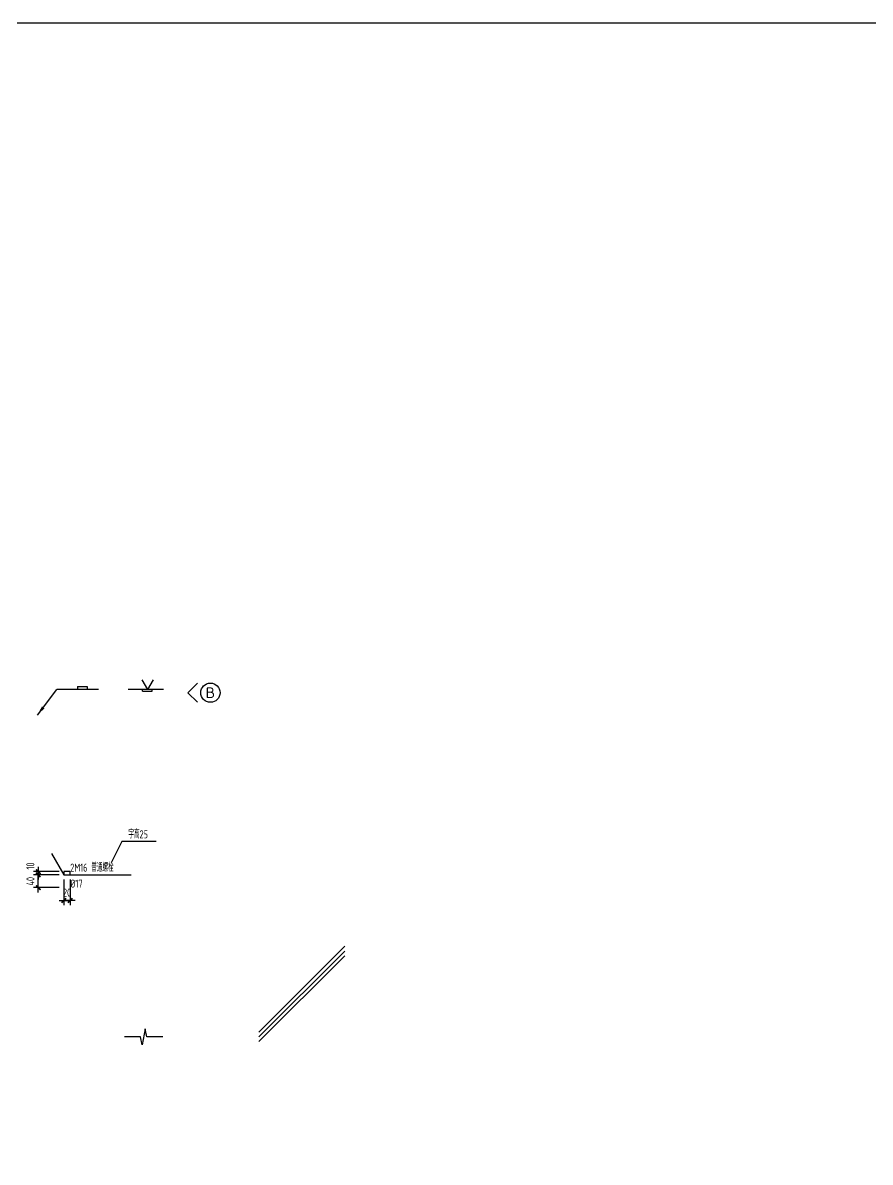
# Model space of a CAD drawing. Extents: x -469675 to 2400000, y -476501 to 2085364.
# Drawn here: x 6974 to 9621, y -306469 to -302909 of the extents above; entities that cross this region are included whole.
import ezdxf
from ezdxf.enums import TextEntityAlignment as Align

# ---------------------------------------------------------------- set-up
doc = ezdxf.new("R2010")
doc.units = 0
doc.header["$LTSCALE"] = 1000
doc.header["$MEASUREMENT"] = 0
doc.layers.get('0').update_dxf_attribs({"linetype": 'CONTINUOUS', "lineweight": 20})
doc.layers.get('Defpoints').update_dxf_attribs({"linetype": 'CONTINUOUS'})
for name, color, linetype in [('C-DETAIL', 3, 'CONTINUOUS'), ('C-DETAIL_STEEL_HATCH', 8, 'CONTINUOUS'), ('C-DETAIL_STEEL_TEXT', 7, 'CONTINUOUS')]:
    doc.layers.add(name, color=color, linetype=linetype)
doc.layers.add('C-注释', color=30, linetype='CONTINUOUS', plot=False)
doc.styles.add('DIM_FONT', font='gbxwxt.shx', dxfattribs={"width": 0.7, "bigfont": 'gbhzfs.shx'})
doc.styles.add('GBSTYLE', font='gbxwxt.shx', dxfattribs={"width": 0.7, "bigfont": 'gbhzfs.shx'})
doc.dimstyles.new('LEADER10', dxfattribs={"dimscale": 0.1, "dimtxt": 280, "dimasz": 300, "dimexe": 150, "dimexo": 150, "dimgap": 120, "dimtad": 1, "dimdec": 0, "dimzin": 0, "dimdsep": 46, "dimtxsty": 'DIM_FONT', "dimcen": 0.09, "dimclrd": 3, "dimclre": 3, "dimclrt": 7, "dimazin": 0, "dimtfac": 1, "dimtdec": 0, "dimtix": 1, "dimtmove": 2, "dimatfit": 3, "dimfxl": 0, "dimtolj": 1, "dimtzin": 0, "dimarcsym": 0})
doc.dimstyles.new('XB DIMN10', dxfattribs={"dimscale": 0.1, "dimtxt": 250, "dimasz": 1, "dimexe": 150, "dimexo": 150, "dimgap": 120, "dimtad": 1, "dimdec": 0, "dimzin": 0, "dimdsep": 46, "dimtxsty": 'DIM_FONT', "dimblk": '_dimx', "dimcen": 0.09, "dimclrd": 3, "dimclre": 3, "dimclrt": 7, "dimazin": 0, "dimtfac": 1, "dimtdec": 0, "dimtix": 1, "dimtmove": 2, "dimatfit": 3, "dimldrblk": '_dimx', "dimfxl": 0, "dimtolj": 1, "dimtzin": 0, "dimarcsym": 0})

# ---------------------------------------------------------------- blocks, each defined once
blk = doc.blocks.new('_dimx')
blk.add_line((-150, 0), (150, 0))
at = {"const_width": 50}
blk.add_lwpolyline([(-70, -70), (70, 70)], dxfattribs=at)
blk = doc.blocks.new('*D273')
at = {"layer": 'C-注释', "color": 3, "lineweight": -2, "ltscale": 0.1, "transparency": 16777216}
for p, q in [((7102.1, -305586.4), (7102.1, -305666.4)), ((7122.1, -305586.4), (7122.1, -305666.4)), ((7102, -305651.4), (7101.9, -305651.4)), ((7122.1, -305651.4), (7102.1, -305651.4)), ((7122.2, -305651.4), (7122.3, -305651.4))]:
    blk.add_line(p, q, dxfattribs=at)
at = {"layer": 'Defpoints', "color": 0, "ltscale": 0.1, "transparency": 16777216}
for p in [(7102.1, -305571.4), (7122.1, -305571.4), (7102.1, -305651.4)]:
    blk.add_point(p, dxfattribs=at)
at = {"layer": 'C-注释', "color": 3, "lineweight": -2, "ltscale": 0.1, "transparency": 16777216, "xscale": 0.1, "yscale": 0.1, "zscale": 0.1}
blk.add_blockref('_dimx', (7102.1, -305651.4), dxfattribs=at)
at = {"layer": 'C-注释', "color": 3, "lineweight": -2, "ltscale": 0.1, "transparency": 16777216, "xscale": 0.1, "yscale": 0.1, "zscale": 0.1, "rotation": 180}
blk.add_blockref('_dimx', (7122.1, -305651.4), dxfattribs=at)
at = {"layer": 'C-注释', "color": 7, "ltscale": 0.1, "transparency": 16777216, "insert": (7112.1, -305626.9), "char_height": 25, "attachment_point": 5, "style": 'DIM_FONT'}
blk.add_mtext('\\A1;20', dxfattribs=at)
blk = doc.blocks.new('*D274')
at = {"layer": 'C-注释', "color": 3, "lineweight": -2, "ltscale": 0.1, "transparency": 16777216}
for p, q in [((7087.1, -305561.4), (7007.1, -305561.4)), ((7022.1, -305561.3), (7022.1, -305561.2)), ((7022.1, -305571.4), (7022.1, -305561.4)), ((7087.1, -305571.4), (7007.1, -305571.4)), ((7022.1, -305571.5), (7022.1, -305571.6))]:
    blk.add_line(p, q, dxfattribs=at)
at = {"layer": 'Defpoints', "color": 0, "ltscale": 0.1, "transparency": 16777216}
for p in [(7022.1, -305561.4), (7102.1, -305561.4), (7102.1, -305571.4)]:
    blk.add_point(p, dxfattribs=at)
at = {"layer": 'C-注释', "color": 3, "lineweight": -2, "ltscale": 0.1, "transparency": 16777216, "xscale": 0.1, "yscale": 0.1, "zscale": 0.1}
for p, rotation in [((7022.1, -305561.4), 270), ((7022.1, -305571.4), 90)]:
    blk.add_blockref('_dimx', p, dxfattribs=dict(at, rotation=rotation))
at = {"layer": 'C-注释', "color": 7, "ltscale": 0.1, "transparency": 16777216, "insert": (6997.6, -305543.8), "char_height": 25, "attachment_point": 5, "rotation": 90, "style": 'DIM_FONT'}
blk.add_mtext('\\A1;10', dxfattribs=at)
blk = doc.blocks.new('*D275')
at = {"layer": 'C-注释', "color": 3, "lineweight": -2, "ltscale": 0.1, "transparency": 16777216}
for p, q in [((7087.1, -305571.4), (7007.1, -305571.4)), ((7022.1, -305571.3), (7022.1, -305571.2)), ((7022.1, -305611.4), (7022.1, -305571.4)), ((7087.1, -305611.4), (7007.1, -305611.4)), ((7022.1, -305611.5), (7022.1, -305611.6))]:
    blk.add_line(p, q, dxfattribs=at)
at = {"layer": 'Defpoints', "color": 0, "ltscale": 0.1, "transparency": 16777216}
for p in [(7022.1, -305571.4), (7102.1, -305571.4), (7102.1, -305611.4)]:
    blk.add_point(p, dxfattribs=at)
at = {"layer": 'C-注释', "color": 3, "lineweight": -2, "ltscale": 0.1, "transparency": 16777216, "xscale": 0.1, "yscale": 0.1, "zscale": 0.1}
for p, rotation in [((7022.1, -305571.4), 270), ((7022.1, -305611.4), 90)]:
    blk.add_blockref('_dimx', p, dxfattribs=dict(at, rotation=rotation))
at = {"layer": 'C-注释', "color": 7, "ltscale": 0.1, "transparency": 16777216, "insert": (6997.6, -305591.4), "char_height": 25, "attachment_point": 5, "rotation": 90, "style": 'DIM_FONT'}
blk.add_mtext('\\A1;40', dxfattribs=at)
blk = doc.blocks.new('welding_8')
at = {"layer": 'C-DETAIL_STEEL_TEXT', "color": 3, "ltscale": 0.1}
for p, q in [((130, 0), (0, 0)), ((65, 10), (95, 10)), ((65, 10), (65, 0)), ((95, 10), (95, 0))]:
    blk.add_line(p, q, dxfattribs=at)
blk = doc.blocks.new('welding_引出号')
at = {"layer": 'C-DETAIL_STEEL_TEXT', "color": 3, "ltscale": 100}
for p in [(30, 30), (30, -30)]:
    blk.add_line(p, (0, 0), dxfattribs=at)
blk.add_circle((70, 0), 30, dxfattribs=at)
at = {"layer": 'C-DETAIL_STEEL_TEXT', "color": 3, "ltscale": 100, "style": 'GBSTYLE', "width": 1.041667}
blk.add_attdef('B', text='', height=33.6, rotation=359.8909, dxfattribs=at).set_placement((55, -16.8), (85, -16.8), align=Align.FIT)
blk = doc.blocks.new('welding_9')
at = {"layer": 'C-DETAIL_STEEL_TEXT', "color": 3}
blk.add_line((110, 0), (0, 0), dxfattribs=at)
at = {"layer": 'C-DETAIL_STEEL_TEXT', "color": 3, "ltscale": 100}
for p, q in [((42.7, 30), (60, 0)), ((45, -5), (45, 0)), ((77.3, 30), (60, 0)), ((75, -5), (75, 0)), ((45, -5), (75, -5))]:
    blk.add_line(p, q, dxfattribs=at)

msp = doc.modelspace()

# ---------------------------------------------------------------- linework, layer by layer
at = {"layer": 'C-DETAIL', "ltscale": 0.1, "flags": 128}
msp.add_lwpolyline([(7411.5708, -306077.5534), (7361.5708, -306077.5534), (7356.5708, -306052.5534), (7346.5708, -306102.5534), (7341.5708, -306077.5534), (7291.5708, -306077.5534)], dxfattribs=at)
at = {"layer": 'C-DETAIL_STEEL_HATCH', "ltscale": 0.1}
for p, q in [((7979.8851, -305794.6472), (7711.5711, -306062.9612)), ((7979.8851, -305809.4433), (7711.5711, -306077.7573)), ((7979.8851, -305824.2394), (7711.5711, -306092.5534))]:
    msp.add_line(p, q, dxfattribs=at)
at = {"layer": 'C-DETAIL_STEEL_TEXT', "color": 3, "ltscale": 0.1, "flags": 128}
msp.add_lwpolyline([(7063.6005, -305504.7563), (7102.0906, -305571.4229), (7312.6092, -305571.4229)], dxfattribs=at)
at = {"layer": 'C-注释', "color": 30, "ltscale": 0.25}
for p, q in [((7283.6373, -305467.1489), (7249.5031, -305534.0965)), ((7390.9219, -305467.1489), (7283.6373, -305467.1489))]:
    msp.add_line(p, q, dxfattribs=at)
at = {"layer": 'C-注释'}
for points in [[(0, -302909.1929), (24515.1148, -302909.1929), (24515.1148, -309979.4668), (0, -309979.4668)], [(7122.0906, -305561.4229), (7102.0906, -305561.4229), (7102.0906, -305571.4229), (7122.0906, -305571.4229)]]:
    msp.add_lwpolyline(points, close=True, dxfattribs=at)

# ---------------------------------------------------------------- block references
at = {"layer": 'C-DETAIL_STEEL_TEXT'}
for name, p in [('welding_8', (7080.1055, -304992.5302)), ('welding_9', (7303.322, -304992.5302))]:
    msp.add_blockref(name, p, dxfattribs=at)
msp.add_blockref('welding_引出号', (7489.924, -305002.3772), dxfattribs=at).add_auto_attribs({'B': 'B'})

# ---------------------------------------------------------------- texts
at = {"layer": 'C-DETAIL_STEEL_TEXT', "ltscale": 0.1, "style": 'GBSTYLE', "width": 0.7}
for s, rotation, p in [('2M16 普通螺栓', 359.9999999, (7122.0906, -305561.4229)), ('%%C17', 0.0000001, (7122.0906, -305611.4229))]:
    msp.add_text(s, height=25, rotation=rotation, dxfattribs=at).set_placement(p)
at = {"layer": 'C-注释', "color": 30, "ltscale": 0.25, "style": 'GBSTYLE', "width": 0.7}
msp.add_text('字高25', height=25, rotation=359.9999999, dxfattribs=at).set_placement((7303.6373, -305457.1489))

# ---------------------------------------------------------------- dimensions: what is measured, and where the dimension line sits
at = {"layer": 'C-注释', "ltscale": 0.1}
dim = msp.add_linear_dim(base=(7022.0906, -305561.4229), p1=(7102.0906, -305571.4229), p2=(7102.0906, -305561.4229), angle=270, dimstyle='XB DIMN10', dxfattribs=at)
dim.commit()
dim.dimension.update_dxf_attribs({"geometry": '*D274', "text_midpoint": (6997.5906, -305543.7841), "dimtype": 160})
dim = msp.add_linear_dim(base=(7022.0906, -305571.4229), p1=(7102.0906, -305611.4229), p2=(7102.0906, -305571.4229), angle=270, dimstyle='XB DIMN10', dxfattribs=at)
dim.commit()
dim.dimension.update_dxf_attribs({"geometry": '*D275', "text_midpoint": (6997.5906, -305591.4229)})
dim = msp.add_linear_dim(base=(7102.0906, -305651.4229), p1=(7122.0906, -305571.4229), p2=(7102.0906, -305571.4229), dimstyle='XB DIMN10', dxfattribs=at)
dim.commit()
dim.dimension.update_dxf_attribs({"geometry": '*D273', "text_midpoint": (7112.0906, -305626.9229)})

# ---------------------------------------------------------------- leaders
at = {"layer": 'C-DETAIL_STEEL_TEXT', "ltscale": 0.1}
msp.add_leader([(7019.4343, -305072.0224), (7080.1055, -304992.5302)], dimstyle='LEADER10', dxfattribs=at)

doc.saveas('drawing.dxf')
